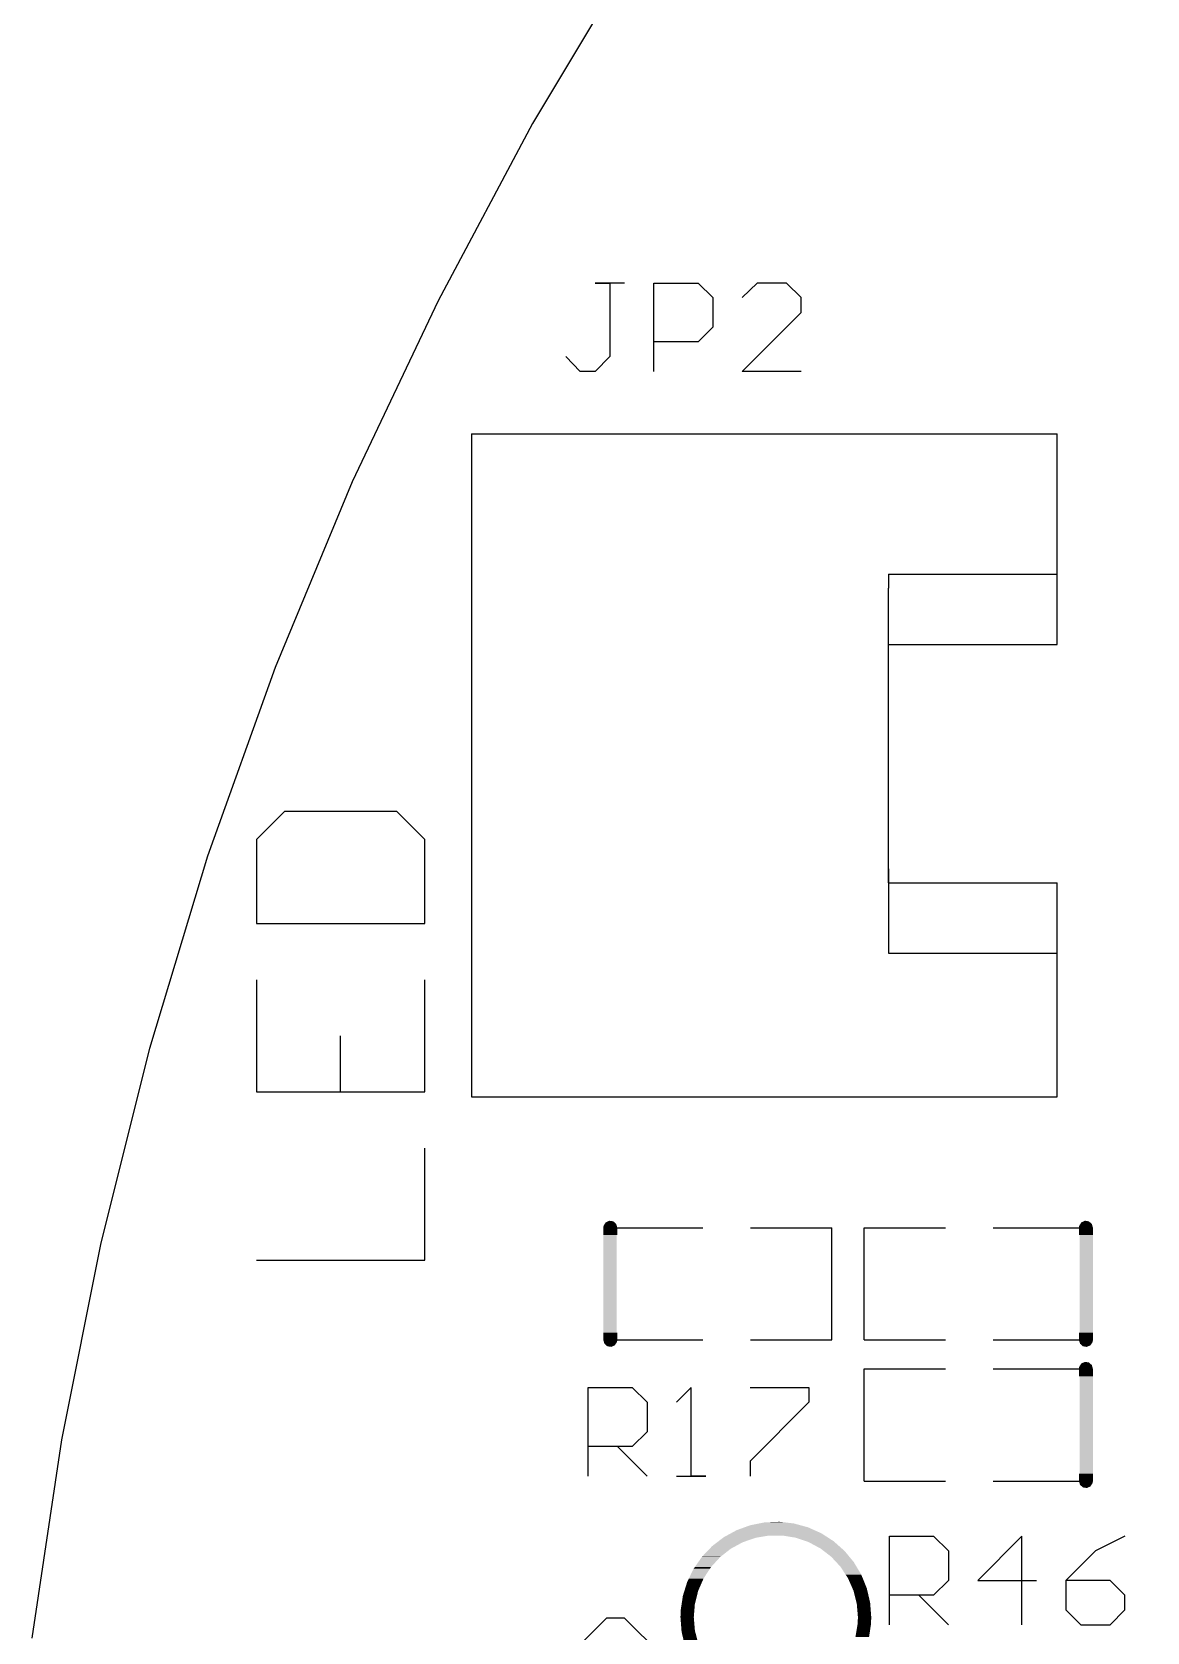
# Model space of a CAD drawing. Extents: x 0 to 3.48, y -0.08 to 2.34.
# Drawn here: x 0.011 to 0.408, y 1.165 to 1.736 of the extents above; entities that cross this region are included whole.
import ezdxf

# ---------------------------------------------------------------- set-up
doc = ezdxf.new("R2010")
doc.units = 0
for name, color, linetype in [('GBS', 7, 'Continuous'), ('GKO', 7, 'Continuous'), ('GTO', 7, 'Continuous')]:
    doc.layers.add(name, color=color, linetype=linetype)

msp = doc.modelspace()

# ---------------------------------------------------------------- linework, layer by layer
at = {"layer": 'GBS'}
msp.add_lwpolyline([(2.342, 2.1417), (0.5714, 2.1417), (0.5602, 2.1334), (0.5049, 2.0881), (0.452, 2.04), (0.4014, 1.9895), (0.3533, 1.9365), (0.308, 1.8812), (0.2654, 1.8237), (0.2256, 1.7643), (0.1889, 1.7029), (0.1552, 1.6398), (0.1246, 1.5752), (0.0972, 1.5091), (0.0731, 1.4418), (0.0524, 1.3733), (0.035, 1.304), (0.021, 1.2338), (0.0105, 1.1631)], dxfattribs=at)
msp.add_lwpolyline([(2.342, 2.1417), (0.5714, 2.1417), (0.5602, 2.1334), (0.5049, 2.0881), (0.452, 2.04), (0.4014, 1.9895), (0.3533, 1.9365), (0.308, 1.8812), (0.2654, 1.8237), (0.2256, 1.7643), (0.1889, 1.7029), (0.1552, 1.6398), (0.1246, 1.5752), (0.0972, 1.5091), (0.0731, 1.4418), (0.0524, 1.3733), (0.035, 1.304), (0.021, 1.2338), (0.0105, 1.1631)], dxfattribs=at)
at = {"layer": 'GKO'}
msp.add_lwpolyline([(2.342, 2.1417), (0.5714, 2.1417), (0.5602, 2.1334), (0.5049, 2.0881), (0.452, 2.04), (0.4014, 1.9895), (0.3533, 1.9365), (0.308, 1.8812), (0.2654, 1.8237), (0.2256, 1.7643), (0.1889, 1.7029), (0.1552, 1.6398), (0.1246, 1.5752), (0.0972, 1.5091), (0.0731, 1.4418), (0.0524, 1.3733), (0.035, 1.304), (0.021, 1.2338), (0.0105, 1.1631)], dxfattribs=at)
msp.add_lwpolyline([(2.342, 2.1417), (0.5714, 2.1417), (0.5602, 2.1334), (0.5049, 2.0881), (0.452, 2.04), (0.4014, 1.9895), (0.3533, 1.9365), (0.308, 1.8812), (0.2654, 1.8237), (0.2256, 1.7643), (0.1889, 1.7029), (0.1552, 1.6398), (0.1246, 1.5752), (0.0972, 1.5091), (0.0731, 1.4418), (0.0524, 1.3733), (0.035, 1.304), (0.021, 1.2338), (0.0105, 1.1631)], dxfattribs=at)
at = {"layer": 'GTO'}
for points in [[(0.2216, 1.6461), (0.2112, 1.6461), (0.2164, 1.6461), (0.2164, 1.6199), (0.2112, 1.6146), (0.2059, 1.6146), (0.2007, 1.6199)], [(0.2321, 1.6146), (0.2321, 1.6461), (0.2479, 1.6461), (0.2531, 1.6409), (0.2531, 1.6304), (0.2479, 1.6251), (0.2321, 1.6251)], [(0.2846, 1.6146), (0.2636, 1.6146), (0.2846, 1.6356), (0.2846, 1.6409), (0.2794, 1.6461), (0.2689, 1.6461), (0.2636, 1.6409)], [(0.1671, 1.5923), (0.1671, 1.356)], [(0.1671, 1.5923), (0.3758, 1.5923)], [(0.3758, 1.5173), (0.3758, 1.5923)], [(0.3158, 1.5423), (0.3158, 1.5373)], [(0.3158, 1.5423), (0.3758, 1.5423)], [(0.3158, 1.5173), (0.3158, 1.5323), (0.3158, 1.5373)], [(0.3158, 1.5173), (0.3758, 1.5173)], [(0.3158, 1.4323), (0.3158, 1.5173)], [(0.0905, 1.4178), (0.1505, 1.4178), (0.1505, 1.4478), (0.1405, 1.4578), (0.1005, 1.4578), (0.0905, 1.4478), (0.0905, 1.4178)], [(0.3158, 1.4373), (0.3158, 1.4073), (0.3758, 1.4073)], [(0.3158, 1.4323), (0.3758, 1.4323)], [(0.3758, 1.356), (0.3758, 1.4323)], [(0.0905, 1.3978), (0.0905, 1.3578), (0.1505, 1.3578), (0.1505, 1.3978)], [(0.1205, 1.3578), (0.1205, 1.3778)], [(0.1671, 1.356), (0.3758, 1.356)], [(0.0905, 1.2978), (0.1505, 1.2978), (0.1505, 1.3378)], [(0.2166, 1.3094), (0.2496, 1.3094)], [(0.2666, 1.3094), (0.2956, 1.3094)], [(0.2956, 1.2694), (0.2956, 1.3094)], [(0.3071, 1.3094), (0.3361, 1.3094)], [(0.3071, 1.2694), (0.3071, 1.3094)], [(0.3531, 1.3094), (0.3861, 1.3094)], [(0.2166, 1.2694), (0.2496, 1.2694)], [(0.2666, 1.2694), (0.2956, 1.2694)], [(0.3071, 1.2694), (0.3361, 1.2694)], [(0.3531, 1.2694), (0.3861, 1.2694)], [(0.3071, 1.2191), (0.3071, 1.2591)], [(0.3071, 1.2591), (0.3361, 1.2591)], [(0.3531, 1.2591), (0.3861, 1.2591)], [(0.2087, 1.2209), (0.2087, 1.2524), (0.2244, 1.2524), (0.2297, 1.2472), (0.2297, 1.2367), (0.2244, 1.2314), (0.2087, 1.2314)], [(0.2402, 1.2209), (0.2507, 1.2209), (0.2454, 1.2209), (0.2454, 1.2524), (0.2402, 1.2472)], [(0.2664, 1.2524), (0.2874, 1.2524), (0.2874, 1.2472), (0.2664, 1.2262), (0.2664, 1.2209)], [(0.2192, 1.2314), (0.2297, 1.2209)], [(0.3071, 1.2191), (0.3361, 1.2191)], [(0.3531, 1.2191), (0.3861, 1.2191)], [(0.3161, 1.1679), (0.3161, 1.1994), (0.3318, 1.1994), (0.3371, 1.1942), (0.3371, 1.1837), (0.3318, 1.1784), (0.3161, 1.1784)], [(0.3633, 1.1679), (0.3633, 1.1994), (0.3476, 1.1837), (0.3685, 1.1837)], [(0.4, 1.1994), (0.3895, 1.1942), (0.379, 1.1837), (0.379, 1.1732), (0.3843, 1.1679), (0.3948, 1.1679), (0.4, 1.1732), (0.4, 1.1784), (0.3948, 1.1837), (0.379, 1.1837)], [(0.3266, 1.1784), (0.3371, 1.1679)], [(0.2055, 1.1605), (0.225, 1.141), (0.2347, 1.1508), (0.2347, 1.1573), (0.2217, 1.1702), (0.2152, 1.1702), (0.2055, 1.1605)]]:
    msp.add_lwpolyline(points, dxfattribs=at)
for points in [[(0.21499, 1.31131), (0.21579, 1.31167), (0.21806, 1.31131), (0.21766, 1.31167)], [(0.21579, 1.31167), (0.21627, 1.31188), (0.21766, 1.31167), (0.21627, 1.31188)], [(0.38449, 1.31131), (0.38529, 1.31167), (0.38756, 1.31131), (0.38716, 1.31167)], [(0.38529, 1.31167), (0.38577, 1.31188), (0.38716, 1.31167), (0.38577, 1.31188)], [(0.2141, 1.3094), (0.21422, 1.31015), (0.2191, 1.3094), (0.21888, 1.31015)], [(0.2141, 1.30678), (0.2141, 1.3094), (0.2191, 1.30678), (0.2191, 1.3094)], [(0.2141, 1.30677), (0.2141, 1.30678), (0.21883, 1.30677), (0.21884, 1.30678)], [(0.2141, 1.27203), (0.2141, 1.30677), (0.21883, 1.27203), (0.21883, 1.30677)], [(0.21422, 1.31015), (0.21461, 1.31074), (0.21888, 1.31015), (0.21871, 1.31074)], [(0.21461, 1.31074), (0.21499, 1.31131), (0.21871, 1.31074), (0.21806, 1.31131)], [(0.3836, 1.3094), (0.38372, 1.31015), (0.3886, 1.3094), (0.38838, 1.31015)], [(0.3836, 1.30678), (0.3836, 1.3094), (0.3886, 1.30678), (0.3886, 1.3094)], [(0.38372, 1.31015), (0.38411, 1.31074), (0.38838, 1.31015), (0.38821, 1.31074)], [(0.38388, 1.27203), (0.38388, 1.30677), (0.3886, 1.27203), (0.3886, 1.30677)], [(0.38411, 1.31074), (0.38449, 1.31131), (0.38821, 1.31074), (0.38756, 1.31131)], [(0.2141, 1.2694), (0.2141, 1.27203), (0.2191, 1.2694), (0.2191, 1.27203)], [(0.2141, 1.27203), (0.2141, 1.27203), (0.2191, 1.27203), (0.21883, 1.27203)], [(0.3836, 1.2694), (0.3836, 1.27203), (0.3886, 1.2694), (0.3886, 1.27203)], [(0.21432, 1.26865), (0.2141, 1.2694), (0.21899, 1.26865), (0.2191, 1.2694)], [(0.21449, 1.26806), (0.21432, 1.26865), (0.21859, 1.26806), (0.21899, 1.26865)], [(0.21514, 1.26749), (0.21449, 1.26806), (0.21821, 1.26749), (0.21859, 1.26806)], [(0.21555, 1.26713), (0.21514, 1.26749), (0.21741, 1.26713), (0.21821, 1.26749)], [(0.21693, 1.26692), (0.21555, 1.26713), (0.21693, 1.26692), (0.21741, 1.26713)], [(0.38382, 1.26865), (0.3836, 1.2694), (0.38849, 1.26865), (0.3886, 1.2694)], [(0.38399, 1.26806), (0.38382, 1.26865), (0.38809, 1.26806), (0.38849, 1.26865)], [(0.38464, 1.26749), (0.38399, 1.26806), (0.38771, 1.26749), (0.38809, 1.26806)], [(0.38505, 1.26713), (0.38464, 1.26749), (0.38691, 1.26713), (0.38771, 1.26749)], [(0.38643, 1.26692), (0.38505, 1.26713), (0.38643, 1.26692), (0.38691, 1.26713)], [(0.38372, 1.25985), (0.38411, 1.26044), (0.38838, 1.25985), (0.38821, 1.26044)], [(0.38411, 1.26044), (0.38449, 1.26101), (0.38821, 1.26044), (0.38756, 1.26101)], [(0.38449, 1.26101), (0.38529, 1.26137), (0.38756, 1.26101), (0.38716, 1.26137)], [(0.38529, 1.26137), (0.38577, 1.26158), (0.38716, 1.26137), (0.38577, 1.26158)], [(0.3836, 1.2591), (0.38372, 1.25985), (0.3886, 1.2591), (0.38838, 1.25985)], [(0.3836, 1.25648), (0.3836, 1.2591), (0.3886, 1.25648), (0.3886, 1.2591)], [(0.38388, 1.22173), (0.38388, 1.25647), (0.3886, 1.22173), (0.3886, 1.25647)], [(0.3836, 1.2191), (0.3836, 1.22173), (0.3886, 1.2191), (0.3886, 1.22173)], [(0.38382, 1.21835), (0.3836, 1.2191), (0.38849, 1.21835), (0.3886, 1.2191)], [(0.38399, 1.21776), (0.38382, 1.21835), (0.38809, 1.21776), (0.38849, 1.21835)], [(0.38464, 1.21719), (0.38399, 1.21776), (0.38771, 1.21719), (0.38809, 1.21776)], [(0.38505, 1.21683), (0.38464, 1.21719), (0.38691, 1.21683), (0.38771, 1.21719)], [(0.38643, 1.21662), (0.38505, 1.21683), (0.38643, 1.21662), (0.38691, 1.21683)], [(0.26445, 1.20262), (0.26652, 1.20336), (0.28705, 1.20262), (0.2843, 1.20336)], [(0.26652, 1.20336), (0.2697, 1.20399), (0.2843, 1.20336), (0.28202, 1.20399)], [(0.2697, 1.20399), (0.27164, 1.20437), (0.28202, 1.20399), (0.27869, 1.20437)], [(0.27164, 1.20437), (0.27684, 1.20458), (0.27869, 1.20437), (0.27684, 1.20458)], [(0.25468, 1.19728), (0.25675, 1.19886), (0.26376, 1.19728), (0.26833, 1.19886)], [(0.25675, 1.19886), (0.25705, 1.19909), (0.26833, 1.19886), (0.26967, 1.19909)], [(0.25705, 1.19909), (0.25811, 1.19967), (0.26967, 1.19909), (0.2731, 1.19967)], [(0.25811, 1.19967), (0.25814, 1.19969), (0.2731, 1.19967), (0.27793, 1.19969)], [(0.25814, 1.19969), (0.25961, 1.20049), (0.29305, 1.19969), (0.29181, 1.20049)], [(0.25961, 1.20049), (0.26162, 1.20159), (0.29181, 1.20049), (0.28934, 1.20159)], [(0.26162, 1.20159), (0.26445, 1.20262), (0.28934, 1.20159), (0.28705, 1.20262)], [(0.2827, 1.19891), (0.27793, 1.19969), (0.29426, 1.19891), (0.29305, 1.19969)], [(0.28636, 1.19766), (0.2827, 1.19891), (0.29618, 1.19766), (0.29426, 1.19891)], [(0.28727, 1.19735), (0.28636, 1.19766), (0.29653, 1.19735), (0.29618, 1.19766)], [(0.2467, 1.18842), (0.24919, 1.19198), (0.25246, 1.18842), (0.25572, 1.19198)], [(0.24919, 1.19198), (0.24931, 1.19216), (0.25572, 1.19198), (0.25594, 1.19216)], [(0.24931, 1.19216), (0.252, 1.19497), (0.25594, 1.19216), (0.25952, 1.19497)], [(0.252, 1.19497), (0.25291, 1.19592), (0.25952, 1.19497), (0.26127, 1.19592)], [(0.25291, 1.19592), (0.25468, 1.19728), (0.26127, 1.19592), (0.26376, 1.19728)], [(0.29153, 1.19506), (0.28727, 1.19735), (0.29911, 1.19506), (0.29653, 1.19735)], [(0.29265, 1.1942), (0.29153, 1.19506), (0.30008, 1.1942), (0.29911, 1.19506)], [(0.29535, 1.19211), (0.29265, 1.1942), (0.30181, 1.19211), (0.30008, 1.1942)], [(0.29714, 1.19018), (0.29535, 1.19211), (0.3034, 1.19018), (0.30181, 1.19211)], [(0.24459, 1.18436), (0.24632, 1.18788), (0.24983, 1.18436), (0.25211, 1.18788)], [(0.24632, 1.18788), (0.2467, 1.18842), (0.25211, 1.18788), (0.25246, 1.18842)], [(0.29864, 1.18856), (0.29714, 1.19018), (0.30436, 1.18856), (0.3034, 1.19018)], [(0.30051, 1.1857), (0.29864, 1.18856), (0.30606, 1.1857), (0.30436, 1.18856)], [(0.243, 1.17993), (0.24403, 1.18321), (0.2479, 1.17993), (0.24933, 1.18321)], [(0.24403, 1.18321), (0.24459, 1.18436), (0.24933, 1.18321), (0.24983, 1.18436)], [(0.30129, 1.18452), (0.30051, 1.1857), (0.30654, 1.18452), (0.30606, 1.1857)], [(0.3029, 1.18087), (0.30129, 1.18452), (0.30801, 1.18087), (0.30654, 1.18452)], [(0.30324, 1.1801), (0.3029, 1.18087), (0.30819, 1.1801), (0.30801, 1.18087)], [(0.24169, 1.17308), (0.24202, 1.17524), (0.24656, 1.17308), (0.24673, 1.17524)], [(0.24202, 1.17524), (0.24247, 1.17823), (0.24673, 1.17524), (0.24748, 1.17823)], [(0.24247, 1.17823), (0.243, 1.17993), (0.24748, 1.17823), (0.2479, 1.17993)], [(0.30434, 1.1758), (0.30324, 1.1801), (0.3092, 1.1758), (0.30819, 1.1801)], [(0.30444, 1.17542), (0.30434, 1.1758), (0.30923, 1.17542), (0.3092, 1.1758)], [(0.30485, 1.1706), (0.30444, 1.17542), (0.3096, 1.1706), (0.30923, 1.17542)], [(0.2416, 1.1706), (0.24169, 1.17308), (0.24635, 1.1706), (0.24656, 1.17308)], [(0.24197, 1.16578), (0.2416, 1.1706), (0.24676, 1.16578), (0.24635, 1.1706)], [(0.30475, 1.16827), (0.30485, 1.1706), (0.30952, 1.16827), (0.3096, 1.1706)], [(0.242, 1.1654), (0.24197, 1.16578), (0.24686, 1.1654), (0.24676, 1.16578)], [(0.24301, 1.1611), (0.242, 1.1654), (0.24796, 1.1611), (0.24686, 1.1654)], [(0.30396, 1.16351), (0.30473, 1.16812), (0.30882, 1.16351), (0.30951, 1.16812)], [(0.30473, 1.16812), (0.30475, 1.16827), (0.30951, 1.16812), (0.30952, 1.16827)]]:
    msp.add_solid(points, dxfattribs=at)

doc.saveas('drawing.dxf')
